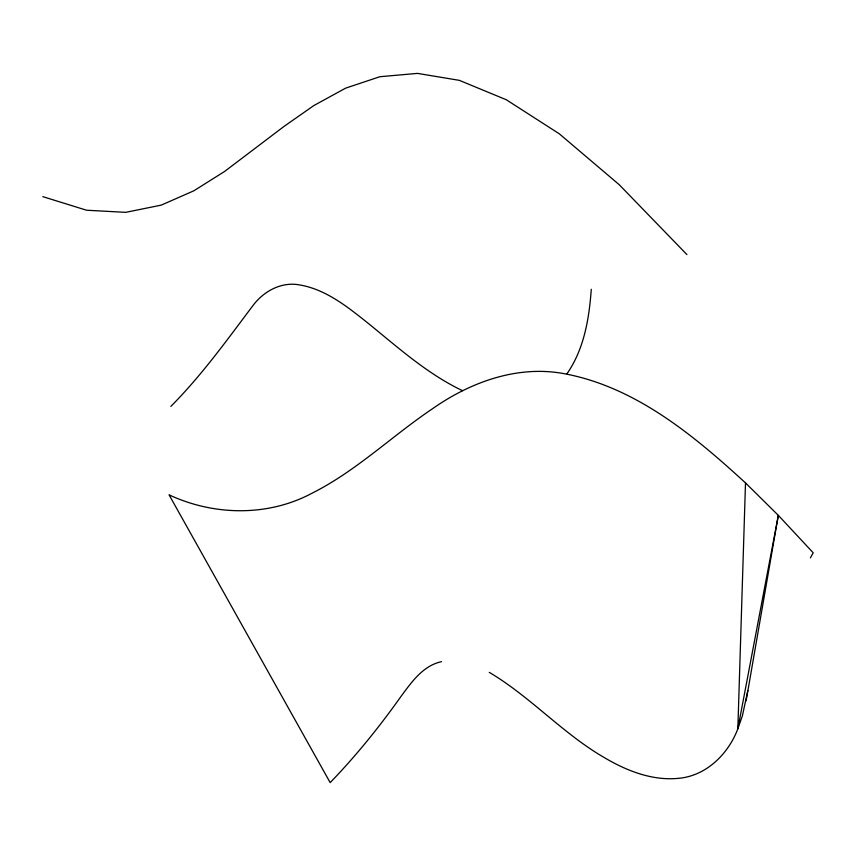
<?xml version="1.0" encoding="UTF-8"?>
<svg xmlns="http://www.w3.org/2000/svg" width="856" height="856" viewBox="0 0 856 856"><rect width="100%" height="100%" fill="white"/><g stroke="black" fill="none" stroke-linecap="round" stroke-linejoin="round"><path stroke-width="1.28" d="M441.514 661.677C423.014 665.593 411.522 682.178 400.993 696.442C379.454 726.798 356.043 755.837 330.17 782.609L169.071 494.843C213.989 515.847 268.153 516.778 312.237 493.11C356.278 470.982 391.845 436.068 432.494 408.751C470.351 382.129 517.452 364.966 564.093 373.655C635.398 386.869 693.542 435.255 745.501 482.912L737.851 728.766C728.296 754.115 706.136 776.092 678.166 778.361C651.577 780.886 625.79 770.421 603.373 757.046C562.274 733.025 530.164 696.581 489.279 672.356M591.271 289.264C589.185 318.539 584.124 349.077 567.025 373.687M745.501 482.912L778.318 515.344L737.851 728.766L742.43 715.68L747.812 690.535M746.132 700.818L778.318 515.344L813.2 552.794L810.407 557.834M170.858 406.397C201.631 375.452 227.065 339.96 253.226 305.207C263.744 291.318 281.036 281.763 298.787 284.781C325.622 289.05 347.536 306.887 368.187 323.3C398.147 347.632 427.337 373.901 462.475 390.657M42.8 196.645L86.595 210.234L125.789 212.341L161.27 205.119L193.905 190.77L224.604 171.457L283.7 126.656L313.874 105.534L345.631 88.157L379.871 76.719L417.482 73.391L459.33 80.346L506.313 99.756L559.321 133.825L619.23 184.703L686.929 254.596"/></g></svg>
